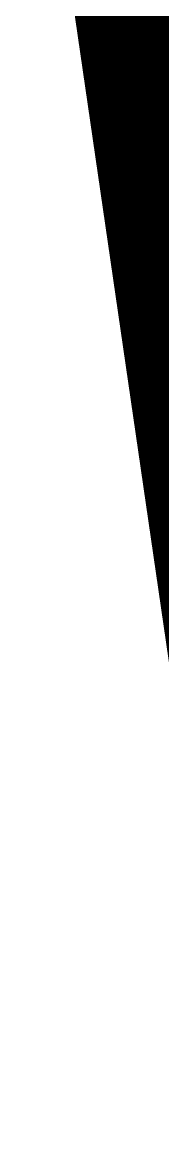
# Model space of a CAD drawing. Header units: metres. Extents: x 326467 to 340077, y 1811030 to 1824953.
# Drawn here: x 326758.196 to 326758.702, y 1811527.215 to 1811531.176 of the extents above; entities that cross this region are included whole.
import ezdxf

# ---------------------------------------------------------------- set-up
doc = ezdxf.new("R2010")
doc.units = ezdxf.units.M
doc.header["$MEASUREMENT"] = 0
doc.layers.add('SURVEY PLOT BOUNDARY', color=35, linetype='Continuous')

# ---------------------------------------------------------------- blocks, each defined once
blk = doc.blocks.new('16')
at = {"layer": 'SURVEY PLOT BOUNDARY', "lineweight": 18, "const_width": 0.6064}
blk.add_lwpolyline([(327295.3061, 1811427.6797), (327121.2319, 1811396.6764), (326975.642, 1811389.7133), (326939.4785, 1811418.2955), (326842.6786, 1811447.3457), (326838.6361, 1811447.3769), (326793.9198, 1811415.3755), (326789.8774, 1811415.4066), (326769.634, 1811411.5195), (326769.6652, 1811415.5626), (326773.8012, 1811427.6606), (326750.7634, 1811585.5277), (326790.0022, 1811431.5789), (326789.971, 1811427.5359), (326838.7297, 1811459.5061), (326947.657, 1811430.3624), (326975.7356, 1811401.8425), (327113.2407, 1811408.868), (327153.7274, 1811416.6422), (327295.4309, 1811443.8519)], dxfattribs=at)
blk.add_lwpolyline([(326769.634, 1811411.5195), (326789.8774, 1811415.4066), (326769.634, 1811411.5195), (326761.4243, 1811395.4096), (326709.4655, 1811472.6335), (326733.8449, 1811488.6187), (326746.2529, 1811524.9127), (326734.188, 1811533.0925), (326738.5737, 1811577.5352), (326738.6049, 1811581.5782), (326750.7634, 1811585.5277), (326773.8012, 1811427.6606), (326769.6652, 1811415.5626)], close=True, dxfattribs=at)

msp = doc.modelspace()

# ---------------------------------------------------------------- block references
msp.add_blockref('16', (0, 0))

doc.saveas('drawing.dxf')
